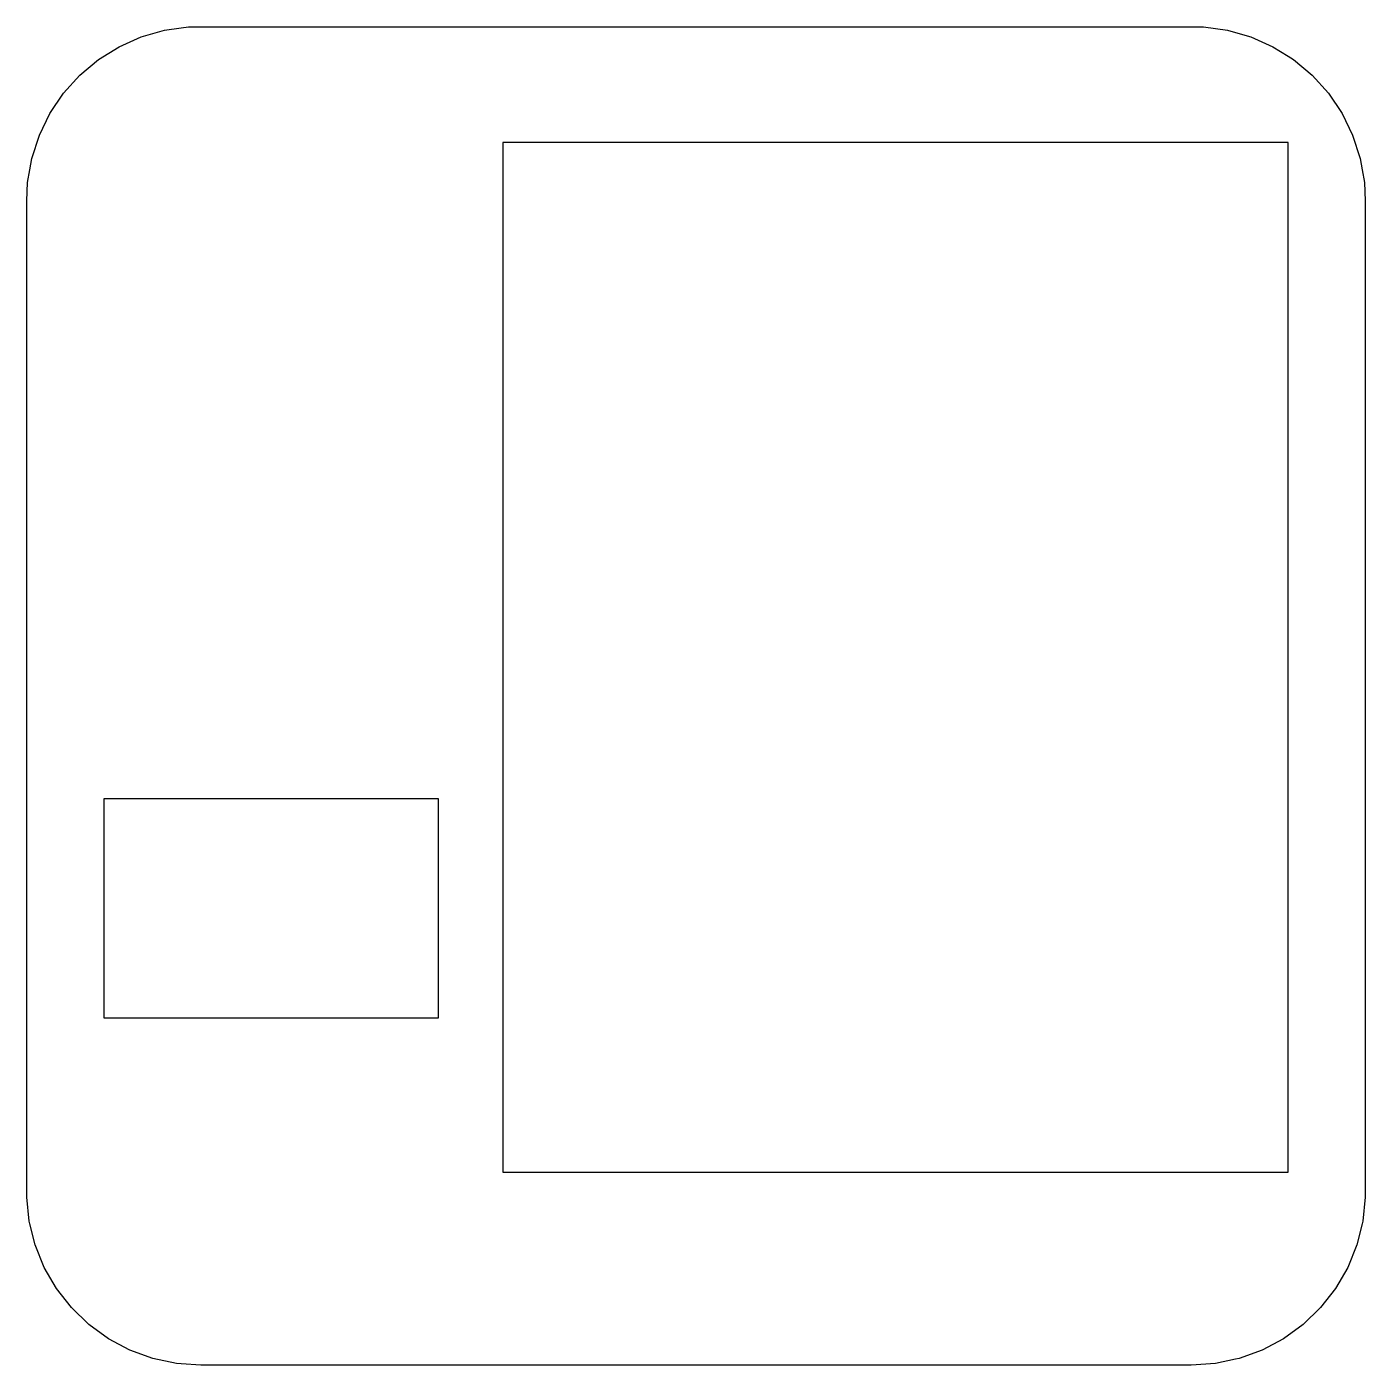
# Model space of a CAD drawing. Extents: x -12 to 92, y 95 to 199.
import ezdxf

# ---------------------------------------------------------------- set-up
doc = ezdxf.new("R2010")
doc.units = 0

msp = doc.modelspace()

# ---------------------------------------------------------------- linework, layer by layer
at = {"layer": 'Layer 1'}
for p, q in [((-3.107, 198.242), (-1.293, 198.762)), ((-1.293, 198.762), (0, 198.944)), ((0, 198.944), (0.576, 199.025)), ((0.576, 199.025), (1.52, 199.025)), ((1.52, 199.025), (2.464, 199.025)), ((2.464, 199.025), (3.41553, 199.025)), ((3.41553, 199.025), (4.39161, 199.025)), ((4.39161, 199.025), (5.38625, 199.025)), ((5.38625, 199.025), (6.4323, 199.025)), ((6.4323, 199.025), (7.53289, 199.025)), ((7.53289, 199.025), (8.69149, 199.025)), ((8.69149, 199.025), (9.95576, 199.025)), ((9.95576, 199.025), (11.3256, 199.025)), ((11.3256, 199.025), (12.8422, 199.025)), ((12.8422, 199.025), (15.04, 199.025)), ((15.04, 199.025), (24.998, 199.025)), ((24.998, 199.025), (64.96, 199.025)), ((64.96, 199.025), (65.536, 199.025)), ((65.536, 199.025), (77.536, 199.025)), ((77.536, 199.025), (78.48, 199.025)), ((78.48, 199.025), (79.424, 199.025)), ((79.424, 199.025), (81.293, 198.762)), ((81.293, 198.762), (81.92, 198.582)), ((-4.831, 197.473), (-3.107, 198.242)), ((81.92, 198.582), (83.107, 198.242)), ((83.107, 198.242), (84.831, 197.473)), ((-6.432, 196.473), (-4.831, 197.473)), ((84.831, 197.473), (86.003, 196.741)), ((86.003, 196.741), (86.432, 196.473)), ((-7.878, 195.259), (-6.432, 196.473)), ((86.432, 196.473), (87.878, 195.259)), ((-9.14, 193.855), (-7.878, 195.259)), ((87.878, 195.259), (89.14, 193.855)), ((-10.196, 192.29), (-9.14, 193.855)), ((89.14, 193.855), (90.196, 192.29)), ((-11.023, 190.592), (-10.196, 192.29)), ((90.196, 192.29), (91.023, 190.592)), ((-11.606, 188.796), (-11.023, 190.592)), ((91.023, 190.592), (91.606, 188.796)), ((64.96, 190.027), (24.998, 190.027)), ((24.998, 190.027), (24.998, 185.505)), ((65.536, 190.027), (64.96, 190.027)), ((65.6618, 190.027), (65.536, 190.027)), ((65.7536, 190.027), (65.6618, 190.027)), ((78.48, 190.027), (65.7536, 190.027)), ((81.92, 190.027), (78.48, 190.027)), ((86.003, 190.027), (81.92, 190.027)), ((86.003, 187.92), (86.003, 190.027)), ((-11.7605, 187.92), (-11.606, 188.796)), ((91.606, 188.796), (91.7605, 187.92)), ((-11.934, 186.936), (-11.7605, 187.92)), ((86.003, 174.299), (86.003, 187.92)), ((91.7605, 187.92), (91.934, 186.936)), ((-11.9841, 185.505), (-11.934, 186.936)), ((91.934, 186.936), (91.9841, 185.505)), ((-12, 185.049), (-12, 185.505)), ((-12, 185.505), (-11.9841, 185.505)), ((24.998, 185.505), (24.998, 110.022)), ((91.9841, 185.505), (92, 185.505)), ((92, 185.505), (92, 185.049)), ((-12, 171.985), (-12, 185.049)), ((92, 185.049), (92, 183.961)), ((92, 183.961), (92, 182.958)), ((92, 182.958), (92, 181.944)), ((92, 181.944), (92, 180.904)), ((92, 180.904), (92, 179.816)), ((92, 179.816), (92, 178.659)), ((92, 178.659), (92, 177.421)), ((92, 177.421), (92, 176.076)), ((92, 176.076), (92, 174.588)), ((86.003, 174.23), (86.003, 174.299)), ((86.003, 173.891), (86.003, 174.23)), ((86.003, 173.315), (86.003, 173.891)), ((92, 174.588), (92, 171.985)), ((86.003, 171.985), (86.003, 173.315)), ((-12, 122.065), (-12, 171.985)), ((86.003, 122.065), (86.003, 171.985)), ((92, 171.985), (92, 122.065)), ((1.52, 139.027), (-6.003, 139.027)), ((-6.003, 139.027), (-6.003, 122.065)), ((20.003, 139.027), (1.52, 139.027)), ((20.003, 122.022), (20.003, 139.027)), ((-12, 120.295), (-12, 122.065)), ((-6.003, 122.065), (-6.003, 122.022)), ((-6.003, 122.022), (0, 122.022)), ((0, 122.022), (0.27042, 122.022)), ((0.27042, 122.022), (1.52, 122.022)), ((0.27042, 122.022), (0.27042, 122.022)), ((1.52, 122.022), (20.003, 122.022)), ((86.003, 121.544), (86.003, 122.065)), ((92, 122.065), (92, 108.545)), ((86.003, 120.385), (86.003, 121.544)), ((-12, 118.733), (-12, 120.295)), ((86.003, 119.873), (86.003, 120.385)), ((86.003, 119.781), (86.003, 119.873)), ((86.003, 110.022), (86.003, 119.781)), ((-12, 117.315), (-12, 118.733)), ((-12, 116.035), (-12, 117.315)), ((-12, 114.838), (-12, 116.035)), ((-12, 113.713), (-12, 114.838)), ((-12, 112.656), (-12, 113.713)), ((-12, 111.626), (-12, 112.656)), ((-12, 110.622), (-12, 111.626)), ((-12, 109.602), (-12, 110.622)), ((-12, 108.545), (-12, 109.602)), ((24.998, 110.022), (78.48, 110.022)), ((78.48, 110.022), (81.92, 110.022)), ((81.92, 110.022), (86.003, 110.022)), ((-12, 108.089), (-11.9841, 108.545)), ((-11.9841, 108.545), (-12, 108.545)), ((92, 108.545), (91.9841, 108.545)), ((91.9841, 108.545), (92, 108.089)), ((-11.803, 106.211), (-12, 108.089)), ((92, 108.089), (91.803, 106.211)), ((-11.7504, 106), (-11.803, 106.211)), ((91.803, 106.211), (91.7504, 106)), ((-11.346, 104.378), (-11.7504, 106)), ((91.7504, 106), (91.346, 104.378)), ((-10.639, 102.627), (-11.346, 104.378)), ((91.346, 104.378), (90.639, 102.627)), ((-9.695, 100.992), (-10.639, 102.627)), ((90.639, 102.627), (89.695, 100.992)), ((-8.533, 99.504), (-9.695, 100.992)), ((89.695, 100.992), (88.533, 99.504)), ((-7.176, 98.192), (-8.533, 99.504)), ((88.533, 99.504), (87.176, 98.192)), ((-5.649, 97.082), (-7.176, 98.192)), ((87.176, 98.192), (85.649, 97.082)), ((-3.982, 96.195), (-5.649, 97.082)), ((85.649, 97.082), (83.982, 96.195)), ((-2.209, 95.549), (-3.982, 96.195)), ((83.982, 96.195), (82.209, 95.549)), ((-0.363, 95.157), (-2.209, 95.549)), ((0, 95.1316), (-0.363, 95.157)), ((1.52, 95.025), (0, 95.1316)), ((15.04, 95.025), (1.52, 95.025)), ((64.96, 95.025), (15.04, 95.025)), ((65.536, 95.025), (64.96, 95.025)), ((67.9459, 95.025), (65.536, 95.025)), ((69.3905, 95.025), (67.9459, 95.025)), ((70.7102, 95.025), (69.3905, 95.025)), ((71.9247, 95.025), (70.7102, 95.025)), ((73.0596, 95.025), (71.9247, 95.025)), ((74.1408, 95.025), (73.0596, 95.025)), ((75.1769, 95.025), (74.1408, 95.025)), ((76.1892, 95.025), (75.1769, 95.025)), ((77.2186, 95.025), (76.1892, 95.025)), ((78.48, 95.025), (77.2186, 95.025)), ((80.363, 95.157), (78.48, 95.025)), ((81.92, 95.4876), (80.363, 95.157)), ((82.209, 95.549), (81.92, 95.4876))]:
    msp.add_line(p, q, dxfattribs=at)

doc.saveas('drawing.dxf')
